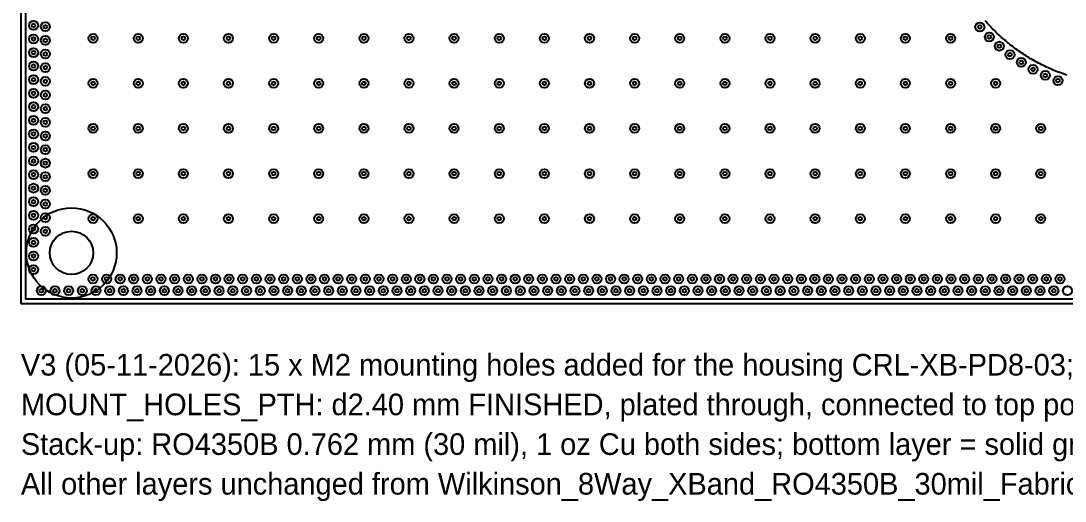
# Model space of a CAD drawing. Header units: millimetres. Extents: x 0 to 121, y -74 to 63.
# Drawn here: x -0.2 to 57.6, y -74.4 to -47.8 of the extents above; entities that cross this region are included whole.
import ezdxf

# ---------------------------------------------------------------- set-up
doc = ezdxf.new("R2010")
doc.units = ezdxf.units.MM
for name, color, linetype in [('BOARD_OUTLINE', 5, 'Continuous'), ('FAB_NOTES', 2, 'Continuous'), ('MOUNT_HEAD_KEEPOUT', 6, 'Continuous'), ('MOUNT_HOLES_PTH', 1, 'Continuous'), ('TOP_GROUND_POUR', 3, 'Continuous'), ('VIA_HOLES', 7, 'Continuous'), ('VIA_PADS', 2, 'Continuous')]:
    doc.layers.add(name, color=color, linetype=linetype)

msp = doc.modelspace()

# ---------------------------------------------------------------- linework, layer by layer
at = {"layer": 'BOARD_OUTLINE'}
msp.add_lwpolyline([(-0.25, -63.449), (99.034, -63.449), (99.034, 63.449), (-0.25, 63.449)], close=True, dxfattribs=at)
at = {"layer": 'MOUNT_HEAD_KEEPOUT'}
msp.add_circle((2.552, -60.65), 2.5, dxfattribs=at)
at = {"layer": 'MOUNT_HOLES_PTH'}
msp.add_circle((2.552, -60.65), 1.2, dxfattribs=at)
at = {"layer": 'TOP_GROUND_POUR'}
for points in [[(0, -5.059), (0, -63.199), (98.784, -63.199)], [(57.689, -50.788), (57.594, -50.756), (57.499, -50.724), (57.405, -50.69), (57.311, -50.656), (57.218, -50.621), (57.125, -50.585), (57.032, -50.547), (56.939, -50.51), (56.847, -50.47), (56.756, -50.431), (56.664, -50.39), (56.573, -50.348), (56.483, -50.306), (56.393, -50.262), (56.303, -50.218), (56.214, -50.173), (56.126, -50.127), (56.037, -50.08), (55.95, -50.032), (55.862, -49.983), (55.775, -49.934), (55.689, -49.883), (55.603, -49.832), (55.518, -49.78), (55.433, -49.727), (55.349, -49.673), (55.265, -49.618), (55.182, -49.563), (55.099, -49.507), (55.017, -49.45), (54.936, -49.392), (54.855, -49.333), (54.775, -49.274), (54.695, -49.214), (54.616, -49.152), (54.537, -49.091), (54.459, -49.028), (54.382, -48.965), (54.305, -48.9), (54.229, -48.836), (54.154, -48.77), (54.079, -48.704), (54.005, -48.636), (53.931, -48.569), (53.859, -48.5), (53.786, -48.431), (53.715, -48.361), (53.644, -48.29), (53.575, -48.219), (53.505, -48.147), (53.437, -48.074), (53.369, -48.001), (53.302, -47.926), (53.235, -47.852), (53.17, -47.776)]]:
    msp.add_lwpolyline(points, dxfattribs=at)
at = {"layer": 'VIA_HOLES'}
for centre in [(0.45, -48.039), (1.107, -48.115), (52.873, -48.121), (53.392, -48.674), (0.45, -48.791), (1.107, -48.871), (3.75, -48.75), (6.25, -48.75), (8.75, -48.75), (11.25, -48.75), (13.75, -48.75), (16.25, -48.75), (18.75, -48.75), (21.25, -48.75), (23.75, -48.75), (26.25, -48.75), (28.75, -48.75), (31.25, -48.75), (33.75, -48.75), (36.25, -48.75), (38.75, -48.75), (41.25, -48.75), (43.75, -48.75), (46.25, -48.75), (48.75, -48.75), (51.25, -48.75), (53.948, -49.188), (0.45, -49.542), (1.107, -49.627), (54.541, -49.661), (0.45, -50.294), (1.107, -50.383), (55.165, -50.09), (55.819, -50.473), (56.498, -50.809), (0.45, -51.046), (1.107, -51.139), (3.75, -51.25), (6.25, -51.25), (8.75, -51.25), (11.25, -51.25), (13.75, -51.25), (16.25, -51.25), (18.75, -51.25), (21.25, -51.25), (23.75, -51.25), (26.25, -51.25), (28.75, -51.25), (31.25, -51.25), (33.75, -51.25), (36.25, -51.25), (38.75, -51.25), (41.25, -51.25), (43.75, -51.25), (46.25, -51.25), (48.75, -51.25), (51.25, -51.25), (53.75, -51.25), (57.2, -51.095), (0.45, -51.798), (1.107, -51.895), (0.45, -52.55), (1.107, -52.651), (0.45, -53.302), (1.107, -53.407), (3.75, -53.75), (6.25, -53.75), (8.75, -53.75), (11.25, -53.75), (13.75, -53.75), (16.25, -53.75), (18.75, -53.75), (21.25, -53.75), (23.75, -53.75), (26.25, -53.75), (28.75, -53.75), (31.25, -53.75), (33.75, -53.75), (36.25, -53.75), (38.75, -53.75), (41.25, -53.75), (43.75, -53.75), (46.25, -53.75), (48.75, -53.75), (51.25, -53.75), (53.75, -53.75), (56.25, -53.75), (0.45, -54.054), (1.107, -54.163), (0.45, -54.805), (1.107, -54.919), (0.45, -55.557), (1.107, -55.675), (0.45, -56.309), (1.107, -56.431), (3.75, -56.25), (6.25, -56.25), (8.75, -56.25), (11.25, -56.25), (13.75, -56.25), (16.25, -56.25), (18.75, -56.25), (21.25, -56.25), (23.75, -56.25), (26.25, -56.25), (28.75, -56.25), (31.25, -56.25), (33.75, -56.25), (36.25, -56.25), (38.75, -56.25), (41.25, -56.25), (43.75, -56.25), (46.25, -56.25), (48.75, -56.25), (51.25, -56.25), (53.75, -56.25), (56.25, -56.25), (0.45, -57.061), (1.107, -57.187), (0.45, -57.813), (1.107, -57.943), (0.45, -58.565), (1.107, -58.699), (3.75, -58.75), (6.25, -58.75), (8.75, -58.75), (11.25, -58.75), (13.75, -58.75), (16.25, -58.75), (18.75, -58.75), (21.25, -58.75), (23.75, -58.75), (26.25, -58.75), (28.75, -58.75), (31.25, -58.75), (33.75, -58.75), (36.25, -58.75), (38.75, -58.75), (41.25, -58.75), (43.75, -58.75), (46.25, -58.75), (48.75, -58.75), (51.25, -58.75), (53.75, -58.75), (56.25, -58.75), (0.45, -59.317), (1.107, -59.455), (0.45, -60.068), (0.45, -60.82), (0.45, -61.572), (3.741, -62.092), (4.495, -62.092), (5.25, -62.092), (6.004, -62.092), (6.759, -62.092), (7.514, -62.092), (8.268, -62.092), (9.023, -62.092), (9.777, -62.092), (10.532, -62.092), (11.286, -62.092), (12.041, -62.092), (12.796, -62.092), (13.55, -62.092), (14.305, -62.092), (15.059, -62.092), (15.814, -62.092), (16.568, -62.092), (17.323, -62.092), (18.078, -62.092), (18.832, -62.092), (19.587, -62.092), (20.341, -62.092), (21.096, -62.092), (21.85, -62.092), (22.605, -62.092), (23.359, -62.092), (24.114, -62.092), (24.869, -62.092), (25.623, -62.092), (26.378, -62.092), (27.132, -62.092), (27.887, -62.092), (28.641, -62.092), (29.396, -62.092), (30.151, -62.092), (30.905, -62.092), (31.66, -62.092), (32.414, -62.092), (33.169, -62.092), (33.923, -62.092), (34.678, -62.092), (35.433, -62.092), (36.187, -62.092), (36.942, -62.092), (37.696, -62.092), (38.451, -62.092), (39.205, -62.092), (39.96, -62.092), (40.715, -62.092), (41.469, -62.092), (42.224, -62.092), (42.978, -62.092), (43.733, -62.092), (44.487, -62.092), (45.242, -62.092), (45.996, -62.092), (46.751, -62.092), (47.506, -62.092), (48.26, -62.092), (49.015, -62.092), (49.769, -62.092), (50.524, -62.092), (51.278, -62.092), (52.033, -62.092), (52.788, -62.092), (53.542, -62.092), (54.297, -62.092), (55.051, -62.092), (55.806, -62.092), (56.56, -62.092), (57.315, -62.092), (0.879, -62.749), (1.637, -62.749), (2.395, -62.749), (3.153, -62.749), (3.911, -62.749), (4.669, -62.749), (5.427, -62.749), (6.185, -62.749), (6.943, -62.749), (7.701, -62.749), (8.459, -62.749), (9.217, -62.749), (9.975, -62.749), (10.733, -62.749), (11.491, -62.749), (12.249, -62.749), (13.007, -62.749), (13.765, -62.749), (14.523, -62.749), (15.281, -62.749), (16.039, -62.749), (16.797, -62.749), (17.555, -62.749), (18.313, -62.749), (19.071, -62.749), (19.829, -62.749), (20.587, -62.749), (21.345, -62.749), (22.103, -62.749), (22.861, -62.749), (23.619, -62.749), (24.377, -62.749), (25.135, -62.749), (25.893, -62.749), (26.651, -62.749), (27.41, -62.749), (28.168, -62.749), (28.926, -62.749), (29.684, -62.749), (30.442, -62.749), (31.2, -62.749), (31.958, -62.749), (32.716, -62.749), (33.474, -62.749), (34.232, -62.749), (34.99, -62.749), (35.748, -62.749), (36.506, -62.749), (37.264, -62.749), (38.022, -62.749), (38.78, -62.749), (39.538, -62.749), (40.296, -62.749), (41.054, -62.749), (41.812, -62.749), (42.57, -62.749), (43.328, -62.749), (44.086, -62.749), (44.844, -62.749), (45.602, -62.749), (46.36, -62.749), (47.118, -62.749), (47.876, -62.749), (48.634, -62.749), (49.392, -62.749), (50.15, -62.749), (50.908, -62.749), (51.666, -62.749), (52.424, -62.749), (53.182, -62.749), (53.94, -62.749), (54.698, -62.749), (55.456, -62.749), (56.214, -62.749), (56.972, -62.749)]:
    msp.add_circle(centre, 0.1, dxfattribs=at)
at = {"layer": 'VIA_PADS'}
for centre in [(0.45, -48.039), (1.107, -48.115), (52.873, -48.121), (0.45, -48.791), (3.75, -48.75), (6.25, -48.75), (8.75, -48.75), (11.25, -48.75), (13.75, -48.75), (16.25, -48.75), (18.75, -48.75), (21.25, -48.75), (23.75, -48.75), (26.25, -48.75), (28.75, -48.75), (31.25, -48.75), (33.75, -48.75), (36.25, -48.75), (38.75, -48.75), (41.25, -48.75), (43.75, -48.75), (46.25, -48.75), (48.75, -48.75), (51.25, -48.75), (53.392, -48.674), (1.107, -48.871), (53.948, -49.188), (0.45, -49.542), (1.107, -49.627), (54.541, -49.661), (0.45, -50.294), (1.107, -50.383), (55.165, -50.09), (55.819, -50.473), (0.45, -51.046), (1.107, -51.139), (56.498, -50.809), (57.2, -51.095), (3.75, -51.25), (6.25, -51.25), (8.75, -51.25), (11.25, -51.25), (13.75, -51.25), (16.25, -51.25), (18.75, -51.25), (21.25, -51.25), (23.75, -51.25), (26.25, -51.25), (28.75, -51.25), (31.25, -51.25), (33.75, -51.25), (36.25, -51.25), (38.75, -51.25), (41.25, -51.25), (43.75, -51.25), (46.25, -51.25), (48.75, -51.25), (51.25, -51.25), (53.75, -51.25), (0.45, -51.798), (1.107, -51.895), (0.45, -52.55), (1.107, -52.651), (0.45, -53.302), (1.107, -53.407), (3.75, -53.75), (6.25, -53.75), (8.75, -53.75), (11.25, -53.75), (13.75, -53.75), (16.25, -53.75), (18.75, -53.75), (21.25, -53.75), (23.75, -53.75), (26.25, -53.75), (28.75, -53.75), (31.25, -53.75), (33.75, -53.75), (36.25, -53.75), (38.75, -53.75), (41.25, -53.75), (43.75, -53.75), (46.25, -53.75), (48.75, -53.75), (51.25, -53.75), (53.75, -53.75), (56.25, -53.75), (0.45, -54.054), (1.107, -54.163), (0.45, -54.805), (1.107, -54.919), (0.45, -55.557), (1.107, -55.675), (0.45, -56.309), (3.75, -56.25), (6.25, -56.25), (8.75, -56.25), (11.25, -56.25), (13.75, -56.25), (16.25, -56.25), (18.75, -56.25), (21.25, -56.25), (23.75, -56.25), (26.25, -56.25), (28.75, -56.25), (31.25, -56.25), (33.75, -56.25), (36.25, -56.25), (38.75, -56.25), (41.25, -56.25), (43.75, -56.25), (46.25, -56.25), (48.75, -56.25), (51.25, -56.25), (53.75, -56.25), (56.25, -56.25), (1.107, -56.431), (0.45, -57.061), (1.107, -57.187), (0.45, -57.813), (1.107, -57.943), (0.45, -58.565), (1.107, -58.699), (3.75, -58.75), (6.25, -58.75), (8.75, -58.75), (11.25, -58.75), (13.75, -58.75), (16.25, -58.75), (18.75, -58.75), (21.25, -58.75), (23.75, -58.75), (26.25, -58.75), (28.75, -58.75), (31.25, -58.75), (33.75, -58.75), (36.25, -58.75), (38.75, -58.75), (41.25, -58.75), (43.75, -58.75), (46.25, -58.75), (48.75, -58.75), (51.25, -58.75), (53.75, -58.75), (56.25, -58.75), (0.45, -59.317), (1.107, -59.455), (0.45, -60.068), (0.45, -60.82), (0.45, -61.572), (3.741, -62.092), (4.495, -62.092), (5.25, -62.092), (6.004, -62.092), (6.759, -62.092), (7.514, -62.092), (8.268, -62.092), (9.023, -62.092), (9.777, -62.092), (10.532, -62.092), (11.286, -62.092), (12.041, -62.092), (12.796, -62.092), (13.55, -62.092), (14.305, -62.092), (15.059, -62.092), (15.814, -62.092), (16.568, -62.092), (17.323, -62.092), (18.078, -62.092), (18.832, -62.092), (19.587, -62.092), (20.341, -62.092), (21.096, -62.092), (21.85, -62.092), (22.605, -62.092), (23.359, -62.092), (24.114, -62.092), (24.869, -62.092), (25.623, -62.092), (26.378, -62.092), (27.132, -62.092), (27.887, -62.092), (28.641, -62.092), (29.396, -62.092), (30.151, -62.092), (30.905, -62.092), (31.66, -62.092), (32.414, -62.092), (33.169, -62.092), (33.923, -62.092), (34.678, -62.092), (35.433, -62.092), (36.187, -62.092), (36.942, -62.092), (37.696, -62.092), (38.451, -62.092), (39.205, -62.092), (39.96, -62.092), (40.715, -62.092), (41.469, -62.092), (42.224, -62.092), (42.978, -62.092), (43.733, -62.092), (44.487, -62.092), (45.242, -62.092), (45.996, -62.092), (46.751, -62.092), (47.506, -62.092), (48.26, -62.092), (49.015, -62.092), (49.769, -62.092), (50.524, -62.092), (51.278, -62.092), (52.033, -62.092), (52.788, -62.092), (53.542, -62.092), (54.297, -62.092), (55.051, -62.092), (55.806, -62.092), (56.56, -62.092), (57.315, -62.092), (0.879, -62.749), (1.637, -62.749), (2.395, -62.749), (3.153, -62.749), (3.911, -62.749), (4.669, -62.749), (5.427, -62.749), (6.185, -62.749), (6.943, -62.749), (7.701, -62.749), (8.459, -62.749), (9.217, -62.749), (9.975, -62.749), (10.733, -62.749), (11.491, -62.749), (12.249, -62.749), (13.007, -62.749), (13.765, -62.749), (14.523, -62.749), (15.281, -62.749), (16.039, -62.749), (16.797, -62.749), (17.555, -62.749), (18.313, -62.749), (19.071, -62.749), (19.829, -62.749), (20.587, -62.749), (21.345, -62.749), (22.103, -62.749), (22.861, -62.749), (23.619, -62.749), (24.377, -62.749), (25.135, -62.749), (25.893, -62.749), (26.651, -62.749), (27.41, -62.749), (28.168, -62.749), (28.926, -62.749), (29.684, -62.749), (30.442, -62.749), (31.2, -62.749), (31.958, -62.749), (32.716, -62.749), (33.474, -62.749), (34.232, -62.749), (34.99, -62.749), (35.748, -62.749), (36.506, -62.749), (37.264, -62.749), (38.022, -62.749), (38.78, -62.749), (39.538, -62.749), (40.296, -62.749), (41.054, -62.749), (41.812, -62.749), (42.57, -62.749), (43.328, -62.749), (44.086, -62.749), (44.844, -62.749), (45.602, -62.749), (46.36, -62.749), (47.118, -62.749), (47.876, -62.749), (48.634, -62.749), (49.392, -62.749), (50.15, -62.749), (50.908, -62.749), (51.666, -62.749), (52.424, -62.749), (53.182, -62.749), (53.94, -62.749), (54.698, -62.749), (55.456, -62.749), (56.214, -62.749), (56.972, -62.749), (57.73, -62.749)]:
    msp.add_circle(centre, 0.25, dxfattribs=at)

# ---------------------------------------------------------------- texts
at = {"layer": 'FAB_NOTES'}
for s, p in [('V3 (05-11-2026): 15 x M2 mounting holes added for the housing CRL-XB-PD8-03; 33 vias removed (pad within 0.35 mm of a hole).', (-0.25, -67.449)), ('MOUNT_HOLES_PTH: d2.40 mm FINISHED, plated through, connected to top pour and bottom ground. No solder mask on top/bottom within MOUNT_HEAD_KEEPOUT.', (-0.25, -69.649)), ('Stack-up: RO4350B 0.762 mm (30 mil), 1 oz Cu both sides; bottom layer = solid ground (not drawn), ENIG or immersion silver.', (-0.25, -71.849)), ('All other layers unchanged from Wilkinson_8Way_XBand_RO4350B_30mil_FabricationReady.dxf.', (-0.25, -74.049))]:
    msp.add_text(s, height=1.2, dxfattribs=at).set_placement(p)

doc.saveas('drawing.dxf')
